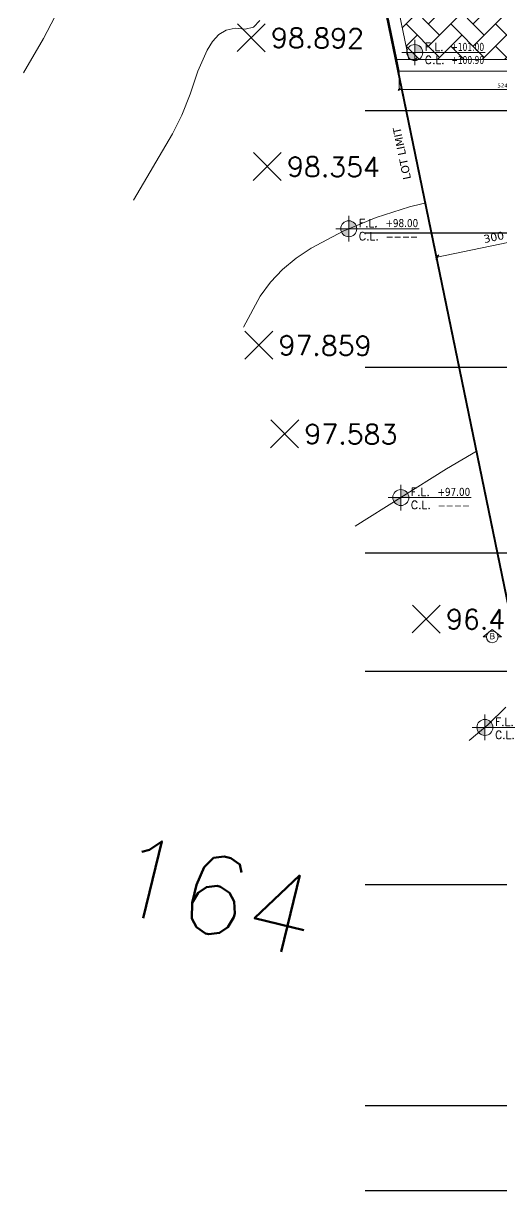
# Model space of a CAD drawing. Header units: inches. Extents: x -48 to 777, y -156 to 510.
# Drawn here: x 376.67 to 388.78, y 127.29 to 157.27 of the extents above; entities that cross this region are included whole.
import ezdxf
from ezdxf.enums import TextEntityAlignment as Align

# ---------------------------------------------------------------- set-up
doc = ezdxf.new("R2010")
doc.units = ezdxf.units.IN
doc.header["$MEASUREMENT"] = 0
doc.set_wipeout_variables(frame=1)
for name, pattern in [('ACAD_ISO06W100', [36, 24, -3, 0, -3, 0, -3, 0, -3]), ('ACAD_ISO10W100', [18, 12, -3, 0, -3]), ('NUHA', [1.45, 0.75, -0.25, 0.2, -0.25])]:
    doc.linetypes.add(name, pattern=pattern)
doc.layers.get('Defpoints').update_dxf_attribs({"lineweight": 5})
for name, color, linetype, lineweight in [('A-AXIS ST', 251, 'ACAD_ISO10W100', 5), ('A-DIM', 9, 'Continuous', 5), ('A-LEVELS', 139, 'Continuous', 20), ('A-LIMIT LOT', 235, 'ACAD_ISO10W100', 20), ('A-NOTES', 151, 'Continuous', 20), ('A-SIGNS1', 20, 'Continuous', 15), ('A-SIGNS2', 30, 'Continuous', 15), ('A-TEXT', 50, 'Continuous', 15), ('D-STONE', 52, 'Continuous', 20)]:
    doc.layers.add(name, color=color, linetype=linetype, lineweight=lineweight)
doc.layers.add('HH-DARK GREY', color=7, linetype='Continuous', lineweight=5, true_color=0x404040)
doc.layers.add('pts pc', color=7, linetype='Continuous')
doc.layers.add('Str-Axes', color=8, linetype='Continuous')
doc.styles.add('2mm', font='simplex.shx', dxfattribs={"height": 0.5})
doc.styles.add('5mm', font='simplex_.ttf', dxfattribs={"height": 5})
doc.styles.add('ROMAND', font='verdana.ttf')
doc.styles.add('ROMANS', font='romans__.ttf', dxfattribs={"height": 0.14})
doc.styles.add('Stretch', font='GOTHIC.TTF', dxfattribs={"width": 0.75, "height": 0.2})
doc.dimstyles.new('M-1.100', dxfattribs={"dimtxt": 0.2, "dimasz": 0.1, "dimexe": 0.05, "dimexo": 0.05, "dimgap": 0.1, "dimtad": 1, "dimlfac": 100, "dimrnd": 0.5, "dimzin": 9, "dimdsep": 46, "dimtxsty": 'ROMAND', "dimblk": 'OBLIQUE', "dimcen": 1, "dimdle": 0.05, "dimclrd": 256, "dimclre": 256, "dimclrt": 2, "dimadec": 0, "dimazin": 0, "dimtfac": 0.666667, "dimtmove": 2, "dimatfit": 3, "dimfxl": 0.04, "dimtolj": 1, "dimtzin": 5, "dimlwd": -1, "dimlwe": -1, "dimarcsym": 0})
doc.dimstyles.new('M-1.50', dxfattribs={"dimtxt": 0.1, "dimasz": 0.05, "dimexe": 0.025, "dimexo": 0.025, "dimgap": 0.05, "dimtad": 1, "dimlfac": 100, "dimrnd": 0.5, "dimzin": 9, "dimdsep": 46, "dimtxsty": 'ROMAND', "dimblk": 'OBLIQUE', "dimcen": 1, "dimdle": 0.025, "dimclrd": 256, "dimclre": 256, "dimclrt": 2, "dimadec": 0, "dimazin": 0, "dimtfac": 0.666667, "dimtmove": 2, "dimatfit": 3, "dimfxl": 0.04, "dimtolj": 1, "dimtzin": 5, "dimlwd": -1, "dimlwe": -1, "dimarcsym": 0})

# ---------------------------------------------------------------- blocks, each defined once
blk = doc.blocks.new('ZDGFHGCGFF')
h = blk.add_hatch(color=256)
h.paths.add_polyline_path([(94.086, 59.804), (94.151, 59.726, 0.223535), (94.086, 59.756)])
h.paths.add_polyline_path([(94.151, 59.726), (94.195, 59.673), (94.151, 59.619, 0.17452), (94.17, 59.673, 0.17452)])
h.paths.add_polyline_path([(94.086, 59.589, 0.223535), (94.151, 59.619), (94.086, 59.541)])
for p, q in [((94.086, 59.756), (94.086, 59.804)), ((94.086, 59.804), (94.195, 59.673)), ((94.195, 59.673), (94.086, 59.541)), ((94.086, 59.541), (94.086, 59.589))]:
    blk.add_line(p, q)
blk.add_circle((94.086, 59.673), 0.0839)
blk = doc.blocks.new('ZDGFHGCJHGHFG')
at = {"layer": 'A-SIGNS1', "rotation": 90}
blk.add_blockref('ZDGFHGCGFF', (154.078, -34.414), dxfattribs=at)
at = {"layer": 'A-SIGNS2', "linetype": 'ACAD_ISO06W100', "ltscale": 0.01, "style": 'Stretch', "flags": 12}
blk.add_attdef('A', text='', height=0.0883, dxfattribs=at).set_placement((94.407, 59.684), align=Align.MIDDLE)
blk = doc.blocks.new('AXIS')
at = {"layer": 'A-AXIS ST', "ltscale": 0.1}
for p, q in [((657.61853, 330.26919), (627.81853, 330.26919)), ((657.61853, 327.16933), (627.81853, 327.16933)), ((657.61853, 323.76934), (627.81853, 323.76934)), ((657.61853, 319.06933), (627.81853, 319.06933)), ((657.61853, 316.06777), (627.81853, 316.06777)), ((657.61853, 310.66777), (627.81853, 310.66777)), ((657.61853, 305.06777), (627.81853, 305.06777)), ((657.61853, 302.91777), (627.81853, 302.91777))]:
    blk.add_line(p, q, dxfattribs=at)
blk = doc.blocks.new('_Oblique')
at = {"color": 0, "linetype": 'ByBlock', "lineweight": -2}
blk.add_line((-0.5, -0.5), (0.5, 0.5), dxfattribs=at)
blk = doc.blocks.new('*D291')
at = {"layer": 'A-DIM', "transparency": 16777216}
for p, q in [((386.187, 156.033), (386.187, 155.571)), ((391.427, 156.033), (391.427, 155.571)), ((386.162, 155.596), (391.452, 155.596))]:
    blk.add_line(p, q, dxfattribs=at)
at = {"layer": 'Defpoints', "color": 0, "transparency": 16777216}
for p in [(386.187, 156.058), (391.427, 156.058), (391.427, 155.596)]:
    blk.add_point(p, dxfattribs=at)
at = {"layer": 'A-DIM', "transparency": 16777216, "xscale": 0.05, "yscale": 0.05, "zscale": 0.05, "rotation": 180}
blk.add_blockref('_Oblique', (386.187, 155.596), dxfattribs=at)
at = {"layer": 'A-DIM', "transparency": 16777216, "xscale": 0.05, "yscale": 0.05, "zscale": 0.05}
blk.add_blockref('_Oblique', (391.427, 155.596), dxfattribs=at)
at = {"layer": 'A-DIM', "color": 2, "transparency": 16777216, "insert": (388.807, 155.698), "char_height": 0.1, "attachment_point": 5, "style": 'ROMAND'}
blk.add_mtext('\\A1;524', dxfattribs=at)
blk = doc.blocks.new('GXFHGCGFCD')
at = {"layer": 'A-SIGNS1', "linetype": 'NUHA'}
h = blk.add_hatch(color=256, dxfattribs=at)
h.paths.add_polyline_path([(90.382, 61.33), (90.382, 61.17), (90.542, 61.17, 0.414214)])
h.paths.add_polyline_path([(90.382, 61.17), (90.222, 61.17, 0.414214), (90.382, 61.01)])
at = {"layer": 'A-SIGNS1'}
for p, q in [((90.382, 60.914), (90.382, 61.426)), ((90.126, 61.17), (91.79, 61.17))]:
    blk.add_line(p, q, dxfattribs=at)
blk.add_circle((90.382, 61.17), 0.16, dxfattribs=at)
blk = doc.blocks.new('DGXFHXFGDFD')
at = {"layer": 'A-SIGNS1'}
blk.add_blockref('GXFHGCGFCD', (0, 0), dxfattribs=at)
at = {"layer": 'A-SIGNS2', "linetype": 'NUHA', "style": 'ROMANS'}
for s, p in [('F.L.', (90.583, 61.203)), ('C.L.', (90.583, 60.941))]:
    blk.add_text(s, height=0.16, dxfattribs=at).set_placement(p)
at = {"layer": 'A-SIGNS2', "style": 'ROMANS', "width": 0.910135, "flags": 4}
for tag, p, p2 in [('NIV.FINI', (91.116, 61.203), (91.79, 61.203)), ('NIV.BETON', (91.116, 60.941), (91.79, 60.941))]:
    blk.add_attdef(tag, text='', height=0.16, dxfattribs=at).set_placement(p, p2, align=Align.FIT)
blk = doc.blocks.new('*D973')
at = {"layer": 'A-DIM', "transparency": 16777216}
for p, q in [((-315991.303, -27905.139), (-315994.339, -27905.765)), ((-315991.346, -27905.179), (-315991.362, -27905.1)), ((-315994.284, -27905.786), (-315994.3, -27905.706))]:
    blk.add_line(p, q, dxfattribs=at)
at = {"layer": 'Defpoints', "color": 0, "transparency": 16777216}
for p in [(-315991.335, -27905.228), (-315994.29, -27905.755), (-315994.274, -27905.835)]:
    blk.add_point(p, dxfattribs=at)
at = {"layer": 'A-DIM', "transparency": 16777216, "xscale": 0.1, "yscale": 0.1, "zscale": 0.1}
for p, rotation in [((-315991.352, -27905.149), 11.65575850896597), ((-315994.29, -27905.755), 191.655758508966)]:
    blk.add_blockref('_Oblique', p, dxfattribs=dict(at, rotation=rotation))
at = {"layer": 'A-DIM', "color": 2, "transparency": 16777216, "insert": (-315992.862, -27905.252), "char_height": 0.2, "attachment_point": 5, "rotation": 11.6558, "style": 'ROMAND'}
blk.add_mtext('\\A1;300', dxfattribs=at)
blk = doc.blocks.new('LOT 688  TOPOGRAPHIC PLAN')
at = {"layer": 'A-LEVELS', "color": 209, "linetype": 'Continuous'}
blk.add_lwpolyline([(-316004.77465, -27901.08901), (-316004.27276, -27900.21677), (-316003.78649, -27899.30078)], dxfattribs=at)
at = {"layer": 'A-LEVELS', "linetype": 'Continuous'}
for points in [[(-316001.99141, -27904.31061), (-316000.99946, -27902.63307), (-316000.76869, -27902.16032), (-316000.55746, -27901.62691), (-316000.35708, -27901.04892), (-316000.1287, -27900.51413), (-315999.99073, -27900.29307), (-315999.82983, -27900.11897), (-315999.6407, -27900.00388), (-315999.41801, -27899.95985), (-315999.16598, -27899.97879), (-315998.94736, -27899.92927), (-315998.78659, -27899.76575)], [(-315999.20817, -27907.53221), (-315998.78537, -27906.74548), (-315998.52355, -27906.38893), (-315998.2144, -27906.06936), (-315997.86671, -27905.78353), (-315997.48928, -27905.52822), (-315996.6804, -27905.09625), (-315995.84485, -27904.75064), (-315994.99361, -27904.47902), (-315994.12769, -27904.27126), (-315993.24815, -27904.1172), (-315992.36321, -27903.98227)], [(-315996.37243, -27912.56863), (-315994.06274, -27911.11991), (-315992.89106, -27910.43137), (-315991.66476, -27909.84763)], [(-315993.48329, -27918.0018), (-315993.01159, -27917.60335), (-315992.55258, -27917.15252)]]:
    blk.add_lwpolyline(points, dxfattribs=at)
at = {"layer": 'A-LIMIT LOT', "linetype": 'Continuous', "const_width": 0.1}
blk.add_lwpolyline([(-315996.80172, -27893.57917), (-315985.1164, -27950.2257), (-315970.22923, -27937.16678), (-315964.6636, -27941.43051), (-315964.08799, -27936.87852), (-315969.32038, -27930.53073), (-315969.32038, -27896.23659), (-315996.80172, -27893.57917)], dxfattribs=at)
at = {"layer": 'pts pc', "linetype": 'Continuous'}
for points in [[(-315998.6516, -27899.84872), (-315999.36238, -27900.55192)], [(-315998.65539, -27900.55571), (-315999.35859, -27899.84493)], [(-315998.24608, -27903.10994), (-315998.95686, -27903.81314)], [(-315998.24987, -27903.81693), (-315998.95307, -27903.10615)], [(-315998.46034, -27907.63485), (-315999.17112, -27908.33805)], [(-315998.46413, -27908.34184), (-315999.16733, -27907.63106)], [(-315997.80536, -27909.8794), (-315998.51614, -27910.5826)], [(-315997.80915, -27910.58639), (-315998.51235, -27909.87561)], [(-315994.21646, -27914.5707), (-315994.92724, -27915.2739)], [(-315994.22025, -27915.27769), (-315994.92345, -27914.56691)]]:
    blk.add_lwpolyline(points, dxfattribs=at)
at = {"layer": 'A-NOTES', "linetype": 'Continuous', "style": '5mm'}
blk.add_text('164', height=2, rotation=346.245633, dxfattribs=at).set_placement((-316002.66321, -27922.27149))
at = {"layer": 'pts pc', "color": 1, "char_height": 0.5, "attachment_point": 1, "rotation": 359.692852, "style": '2mm'}
for s, insert, width in [('\\Fsimplex.shx;\\W1.0000000000;\\T1.0000000000;\\o\\l98.892', (-315998.50566, -27899.953), 3.0714286), ('\\Fsimplex.shx;\\W1.0000000000;\\T1.0000000000;\\o\\l98.354', (-315998.10013, -27903.21422), 3.0714286), ('\\Fsimplex.shx;\\W1.0000000000;\\T1.0000000000;\\o\\l97.859', (-315998.31439, -27907.73914), 3.0714286), ('\\Fsimplex.shx;\\W1.0000000000;\\T1.0000000000;\\o\\l97.583', (-315997.65942, -27909.98368), 3.0714286), ('\\Fsimplex.shx;\\W1.0000000000;\\T1.0000000000;\\o\\l96.413', (-315994.07051, -27914.67499), 2.9761905)]:
    blk.add_mtext(s, dxfattribs=dict(at, insert=insert, width=width))
at = {"linetype": 'Continuous'}
blk.add_wipeout([(-315996.80172, -27893.57917), (-315969.32038, -27896.23659), (-315969.32038, -27930.53073), (-315964.08799, -27936.87852), (-315964.6636, -27941.43051), (-315970.22923, -27937.16678), (-315985.1164, -27950.2257)], dxfattribs=at).dxf.layer = 'A-LIMIT LOT'
at = {"layer": 'A-SIGNS1'}
ref = blk.add_blockref('DGXFHXFGDFD', (-316111.06787, -27982.55128), dxfattribs=dict(at, xscale=1.267200000000003, yscale=1.267200000000003, zscale=1.267200000000003))
ref.add_attrib('NIV.FINI', '+98.00', dxfattribs={"layer": 'A-SIGNS2', "height": 0.202752, "style": 'ROMAND', "width": 0.797031}).set_placement((-315995.60586, -27904.99466), (-315994.77789, -27904.99466), align=Align.FIT)
ref.add_attrib('NIV.BETON', '----', dxfattribs={"layer": 'A-SIGNS2', "height": 0.202752, "style": 'ROMAND', "width": 1.634557}).set_placement((-315995.60586, -27905.32643), (-315994.77789, -27905.32643), align=Align.FIT)
ref = blk.add_blockref('DGXFHXFGDFD', (-316109.74949, -27989.35903), dxfattribs=dict(at, xscale=1.267200000000003, yscale=1.267200000000003, zscale=1.267200000000003))
ref.add_attrib('NIV.FINI', '+97.00', dxfattribs={"layer": 'A-SIGNS2', "height": 0.202752, "style": 'ROMAND', "width": 0.797031}).set_placement((-315994.28747, -27911.80242), (-315993.4595, -27911.80242), align=Align.FIT)
ref.add_attrib('NIV.BETON', '----', dxfattribs={"layer": 'A-SIGNS2', "height": 0.202752, "style": 'ROMAND', "width": 1.634557}).set_placement((-315994.28747, -27912.13419), (-315993.4595, -27912.13419), align=Align.FIT)
ref = blk.add_blockref('DGXFHXFGDFD', (-316107.61854, -27995.18151), dxfattribs=dict(at, xscale=1.267200000000003, yscale=1.267200000000003, zscale=1.267200000000003))
ref.add_attrib('NIV.FINI', '+96.00', dxfattribs={"layer": 'A-SIGNS2', "height": 0.202752, "style": 'ROMAND', "width": 0.797031}).set_placement((-315992.15652, -27917.62489), (-315991.32855, -27917.62489), align=Align.FIT)
ref.add_attrib('NIV.BETON', '----', dxfattribs={"layer": 'A-SIGNS2', "height": 0.202752, "style": 'ROMAND', "width": 1.634557}).set_placement((-315992.15652, -27917.95666), (-315991.32855, -27917.95666), align=Align.FIT)
at = {"layer": 'A-TEXT', "insert": (-315995.1528, -27903.80893), "char_height": 0.2, "width": 7.1807633, "attachment_point": 1, "rotation": 101.655751, "style": 'ROMAND'}
blk.add_mtext('LOT LIMIT', dxfattribs=at)
at = {"layer": 'A-DIM'}
dim = blk.add_aligned_dim(p1=(-315991.33548, -27905.22847), p2=(-315994.27362, -27905.83456), distance=-0.08127, dimstyle='M-1.100', dxfattribs=at)
dim.commit()
dim.dimension.update_dxf_attribs({"geometry": '*D973', "text_midpoint": (-315992.86222, -27905.25196)})

msp = doc.modelspace()

# ---------------------------------------------------------------- block references
at = {"layer": 'pts pc'}
msp.add_blockref('LOT 688  TOPOGRAPHIC PLAN', (316381.44716, 28057.10823), dxfattribs=at)

# ---------------------------------------------------------------- next in the draw order: hatches: boundary and pattern name
at = {"layer": 'HH-DARK GREY'}
h = msp.add_hatch(dxfattribs=at)
h.set_pattern_fill('AR-HBONE', color=256, scale=0.1)
h.paths.add_polyline_path([(411.82678, 160.90065), (411.82678, 154.51852), (409.12678, 154.51852), (409.12678, 155.75845), (391.72678, 155.75845), (391.72678, 156.35831), (386.43097, 156.35831), (384.95799, 163.49883)])

# ---------------------------------------------------------------- next in the draw order: linework, layer by layer
at = {"layer": 'D-STONE', "linetype": 'Continuous'}
for points in [[(386.43097, 156.35831), (386.12465, 156.35831), (384.64544, 163.52905), (384.95799, 163.49883)], [(386.18654, 156.05831), (391.42678, 156.05831), (391.42678, 156.35831), (386.12465, 156.35831)]]:
    msp.add_lwpolyline(points, close=True, dxfattribs=at)
at = {"layer": 'Str-Axes', "ltscale": 0.1}
for p, q in [((413.62657, 155.05831), (385.32678, 155.05831)), ((413.62657, 151.95845), (385.32678, 151.95845)), ((413.62657, 148.55845), (385.32678, 148.55845)), ((413.62657, 143.85845), (385.32678, 143.85845)), ((413.62657, 140.85688), (385.32678, 140.85688)), ((413.62657, 135.45688), (385.32678, 135.45688)), ((413.62657, 129.85688), (385.32678, 129.85688)), ((413.62657, 127.70688), (385.32678, 127.70688))]:
    msp.add_line(p, q, dxfattribs=at)

# ---------------------------------------------------------------- next in the draw order: block references
at = {"layer": 'A-DIM'}
msp.add_blockref('AXIS', (-242.49175, -175.21088), dxfattribs=at)
msp.add_blockref('AXIS', (-242.49175, -175.21088), dxfattribs=at)
at = {"layer": 'A-SIGNS1'}
ref = msp.add_blockref('DGXFHXFGDFD', (272.05062, 79.01986), dxfattribs=dict(at, xscale=1.267200000000003, yscale=1.267200000000003, zscale=1.267200000000003))
ref.add_attrib('NIV.FINI', '+101.00', dxfattribs={"layer": 'A-SIGNS2', "height": 0.202752, "style": 'ROMAND', "width": 0.680836}).set_placement((387.51264, 156.57648), (388.34061, 156.57648), align=Align.FIT)
ref.add_attrib('NIV.BETON', '+100.90', dxfattribs={"layer": 'A-SIGNS2', "height": 0.202752, "style": 'ROMAND', "width": 0.680836}).set_placement((387.51264, 156.24471), (388.34061, 156.24471), align=Align.FIT)
ref = msp.add_blockref('ZDGFHGCJHGHFG', (223.3375, 37.30606), dxfattribs=dict(at, xscale=1.75, yscale=1.75, zscale=1.75))
ref.add_attrib('A', 'B', dxfattribs={"layer": 'A-SIGNS2', "linetype": 'ACAD_ISO06W100', "ltscale": 0.01, "height": 0.15457, "style": 'Stretch'}).set_placement((388.54954, 141.7525), align=Align.MIDDLE)
at = {"layer": 'Str-Axes'}
msp.add_blockref('AXIS', (-242.49175, -175.21088), dxfattribs=at)

# ---------------------------------------------------------------- next in the draw order: dimensions: what is measured, and where the dimension line sits
at = {"layer": 'A-DIM'}
dim = msp.add_linear_dim(base=(391.42678, 155.59638), p1=(386.18654, 156.05831), p2=(391.42678, 156.05831), dimstyle='M-1.50', dxfattribs=at)
dim.commit()
dim.dimension.update_dxf_attribs({"geometry": '*D291', "text_midpoint": (388.80666, 155.69846)})

doc.saveas('drawing.dxf')
